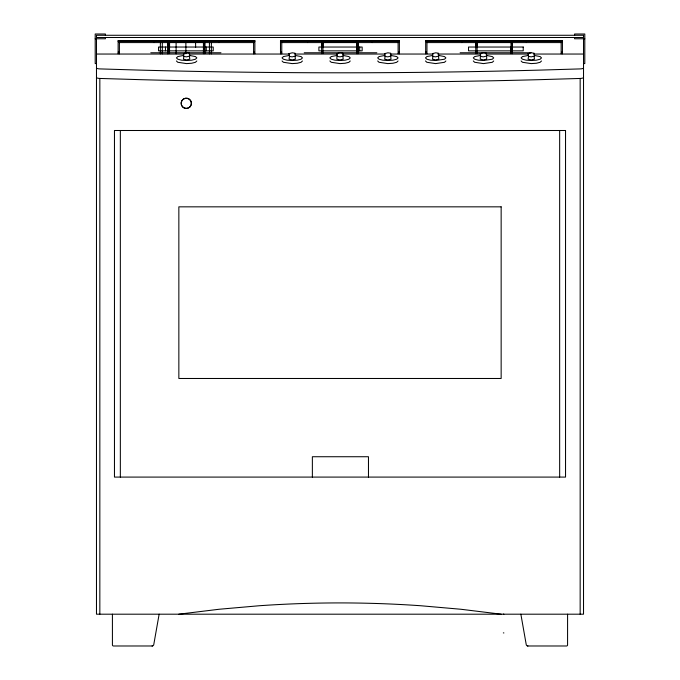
<?xml version="1.0" encoding="UTF-8"?>
<svg xmlns="http://www.w3.org/2000/svg" width="680" height="680" viewBox="0 0 680 680"><rect width="100%" height="100%" fill="white"/><g stroke="black" fill="none" stroke-linecap="round" stroke-linejoin="round"><path stroke-width="1.02" d="M154.096 42.585L154.096 41.319M168.249 53.618L168.249 40.613L204.748 40.936M169.524 53.618L169.524 41.837L203.473 41.837L203.473 47.285M170.425 42.585L170.425 41.956M203.473 41.837L203.473 53.677L203.464 47.37M307.522 42.585L307.522 41.319M321.683 53.618L321.683 40.613L358.173 40.936M322.957 53.618L322.957 41.837L356.906 41.837L356.906 47.285M323.858 42.585L323.858 41.956M356.898 47.37L356.906 53.677L356.906 41.837M461.644 42.585L461.644 41.319M475.796 53.618L475.804 40.613L512.295 40.936M477.071 53.618L477.071 41.837L511.029 42.169L477.071 41.837M477.972 42.585L477.972 41.956M511.02 41.837L511.02 53.677L511.012 47.37M567.587 614.193L567.571 645.031A1.139 1.139 0 0 1 566.593 645.991L527.714 645.983A1.802 1.802 0 0 1 526.286 644.887L520.863 614.193M168.249 40.936L168.257 47.677M321.683 40.936L321.691 47.677M475.796 40.936L475.804 47.677M336.898 56.686L336.846 59.1L340.017 59.925L343.221 59.109L342.856 56.287M480.335 56.686L480.284 59.1L483.454 59.925L486.659 59.109L486.71 56.695M159.137 614.193L153.714 644.887A1.802 1.802 0 0 1 152.286 645.983L113.407 645.991A1.139 1.139 0 0 1 112.421 645.031L112.412 614.193M357.085 53.677L358.181 47.702L358.181 40.613L358.181 47.26M253.598 41.956L254.873 40.681L254.873 53.831M168.385 41.319L118.133 41.319L119.408 42.585L253.598 42.585L254.873 41.319L204.119 41.319M398.106 41.956L399.381 40.681L399.381 53.831M322.32 41.319L280.491 41.319L281.767 42.585L398.106 42.585L399.381 41.319L357.552 41.319M561.153 41.956L562.428 40.681L562.428 53.831M476.433 41.319L425.68 41.319L426.955 42.585L561.153 42.585L562.428 41.319L511.666 41.319M183.906 56.278L183.413 59.1L186.583 59.925L189.788 59.109L189.422 56.287M196.826 60.987L195.432 62.297L191.675 63.257L186.566 63.605L177.76 62.271L176.426 60.953M289.519 56.278L289.034 59.1L292.204 59.925L295.409 59.109L295.043 56.287M302.447 60.987L301.053 62.297L297.296 63.257L292.188 63.605L283.381 62.271L282.047 60.953M350.26 60.987L348.865 62.297L345.108 63.257L340 63.605L331.194 62.271L329.859 60.953M385.144 56.278L384.659 59.1L387.829 59.925L391.034 59.109L390.668 56.287M398.072 60.987L396.678 62.297L392.921 63.257L387.812 63.605L379.006 62.271L377.672 60.953M432.956 56.278L432.471 59.1L435.642 59.925L438.846 59.109L438.481 56.287M445.885 60.987L444.49 62.297L435.625 63.605L426.819 62.271L425.484 60.953M493.697 60.987L492.303 62.297L483.438 63.605L474.631 62.271L473.297 60.953M528.581 56.278L528.096 59.1L531.267 59.925L534.471 59.109L534.106 56.287M541.51 60.987L540.115 62.297L536.358 63.257L531.25 63.605L522.444 62.271L521.11 60.953M152.048 646L152.516 645.94M178.849 614.193L219.079 609.263L259.361 605.736A1002.711 869.992 0 0 1 420.639 605.736L460.921 609.263L501.151 614.193M183.489 55.479L177.82 56.567L176.426 57.885L177.76 59.203L181.475 60.172L186.566 60.528L191.675 60.188L195.432 59.228L196.826 57.91L195.492 56.593L189.864 55.488M289.111 55.479L283.441 56.567L282.047 57.885L283.381 59.203L287.096 60.172L292.188 60.528L297.296 60.188L301.053 59.228L302.447 57.91L301.113 56.593L295.486 55.488M336.923 55.479L331.253 56.567L329.859 57.885L331.194 59.203L334.909 60.172L340 60.528L345.108 60.188L348.865 59.228L350.26 57.91L348.925 56.593L343.298 55.488M384.736 55.479L379.066 56.567L377.672 57.885L379.006 59.203L382.721 60.172L387.812 60.528L392.921 60.188L396.678 59.228L398.072 57.91L396.738 56.593L391.111 55.488M432.548 55.479L426.878 56.567L425.484 57.885L426.819 59.203L430.534 60.172L435.625 60.528L444.49 59.228L445.885 57.91L444.55 56.593L438.923 55.488M480.361 55.479L474.691 56.567L473.297 57.885L474.631 59.203L478.346 60.172L483.438 60.528L492.303 59.228L493.697 57.91L492.363 56.593L486.736 55.488M528.173 55.479L522.504 56.567L521.11 57.885L522.444 59.203L526.159 60.172L531.25 60.528L536.358 60.188L540.115 59.228L541.51 57.91L540.175 56.593L534.548 55.488M583.5 77.444A3.851 1.003 0 0 1 580.159 78.455L541.314 79.611A1944.52 506.804 0 0 1 138.686 79.611L99.841 78.447A3.851 1.003 0 0 1 96.501 77.444M356.906 47.702L358.181 47.677L358.181 53.677L358.173 47.37M95.2 38.768L105.4 38.768L105.4 37.502M584.8 38.768L574.6 38.768L574.6 37.502M118.133 53.831L118.133 40.681L254.873 40.681M280.491 53.831L280.491 40.681L399.381 40.681M425.68 53.831L425.68 40.681L562.428 40.681M169.524 41.837L203.481 42.169M322.957 41.837L356.915 42.169M168.198 50.855L158.533 50.855L158.533 47.039L213.231 47.039L213.231 50.855L204.442 50.855M169.133 50.855L203.532 50.855M321.631 50.855L318.894 50.855L318.894 47.039L362.159 47.039L362.159 50.855L357.875 50.855M322.567 50.855L356.966 50.855M118.133 52.13L118.77 52.13M253.598 52.13L254.235 52.13M281.129 52.13L281.767 52.13M398.743 52.13L399.381 52.13M425.68 52.13L426.317 52.13M561.79 52.13L562.428 52.13M150.79 52.768L168.249 52.768M169.133 52.768L203.532 52.768M204.365 52.768L220.957 52.768M304.224 52.768L321.683 52.768M322.567 52.768L376.839 52.768M460.096 52.768L530.952 52.768M96.475 54.043L184.399 54.043M189.202 54.043L289.612 54.043M294.856 54.043L337.348 54.043M342.652 54.043L385.144 54.043M390.388 54.043L433.143 54.043M437.801 54.043L480.862 54.043M486.047 54.043L528.581 54.043M533.656 54.043L583.525 54.043M96.475 63.58L95.2 63.58L95.2 34L105.4 34L105.4 35.275M583.525 63.58L584.8 63.58L584.8 34L574.6 34L574.6 35.275M527.485 645.94L527.952 646M503.353 614.108L503.888 614.193M503.353 632.867L503.888 632.952M425.68 40.681L426.955 41.956M280.491 40.681L281.767 41.956M118.133 40.681L119.408 41.956M512.287 47.37L512.295 53.677L512.295 40.613L512.303 47.26M204.739 47.37L204.748 53.677L204.748 40.613L204.748 47.26M477.071 42.169L477.079 47.677M322.957 42.169L322.966 47.677M169.524 42.169L169.532 47.677M583.525 38.768L583.525 614.193L96.475 614.193L96.475 38.768M580.159 78.447L580.159 614.193M561.153 42.585L561.153 53.831M559.657 130.5L559.657 477.088M526.465 41.319L526.465 42.585M510.127 41.956L510.127 42.585M426.955 42.585L426.955 53.831M398.106 42.585L398.106 53.831M372.351 41.319L372.351 42.585M368.466 477.088L368.466 456.731L312.366 456.731L312.366 477.088M359.695 47.039L359.695 50.855M356.014 41.956L356.014 42.585M281.767 42.585L281.767 53.831M253.598 42.585L253.598 53.831M218.917 41.319L218.917 42.585M211.361 43.222L211.361 53.831M209.415 43.222L209.431 53.831M206.261 47.039L206.261 50.855M202.581 41.956L202.581 42.585M195.611 43.222L195.611 47.464M185.878 43.222L185.878 53.831M176.094 43.222L176.12 53.831M167.841 43.222L167.841 53.831M167.824 43.222L167.824 47.464M165.461 47.039L165.461 50.855M162.299 43.222L162.316 53.831M160.369 43.222L160.369 53.831M120.343 130.5L120.343 477.088M119.408 42.585L119.408 53.831M99.841 78.447L99.841 614.193M189.652 107.117A5.125 5.117 -90 0 1 182.452 106.692A5.074 5.058 -90 0 1 182.886 99.501A5.125 5.117 -90 0 1 190.111 99.96A5.125 5.117 -90 0 1 189.652 107.202M583.5 67.898A3.851 1.003 0 0 1 580.159 68.909L541.314 70.066A1944.52 506.804 0 0 1 138.686 70.066L99.841 68.909A3.851 1.003 0 0 1 96.501 67.898M183.464 53.618L183.829 56.44L186.583 56.856L189.788 56.032L189.422 53.21L186.668 52.794L183.464 53.618M289.085 53.618L289.45 56.44L292.204 56.856L295.409 56.032L295.043 53.21L292.289 52.794L289.085 53.618M336.898 53.618L337.263 56.44L340.017 56.856L343.221 56.032L342.856 53.21L340.102 52.794L336.898 53.618M384.71 53.618L385.075 56.44L387.829 56.856L391.034 56.032L390.668 53.21L387.914 52.794L384.71 53.618M432.523 53.618L432.888 56.44L435.642 56.856L438.846 56.032L438.481 53.21L435.727 52.794L432.523 53.618M480.335 53.618L480.7 56.44L483.454 56.856L486.659 56.032L486.293 53.21L483.539 52.794L480.335 53.618M528.148 53.618L528.513 56.44L531.267 56.856L534.471 56.032L534.106 53.21L531.352 52.794L528.148 53.618M583.525 35.275L96.475 35.275L96.475 37.502L583.525 37.502L583.525 35.275M523.226 47.039L468.529 47.039L468.529 50.855L523.226 50.855L523.226 47.039M565.539 130.5L114.461 130.5L114.461 477.088L565.539 477.088L565.539 130.5M501.151 206.839L178.849 206.839L178.849 378.479L501.151 378.479L501.151 206.839M182.461 106.692A5.091 5.091 0 0 0 191.106 104.924A5.091 5.091 0 0 0 185.249 98.32A5.091 5.091 0 0 0 182.461 106.692"/></g></svg>
